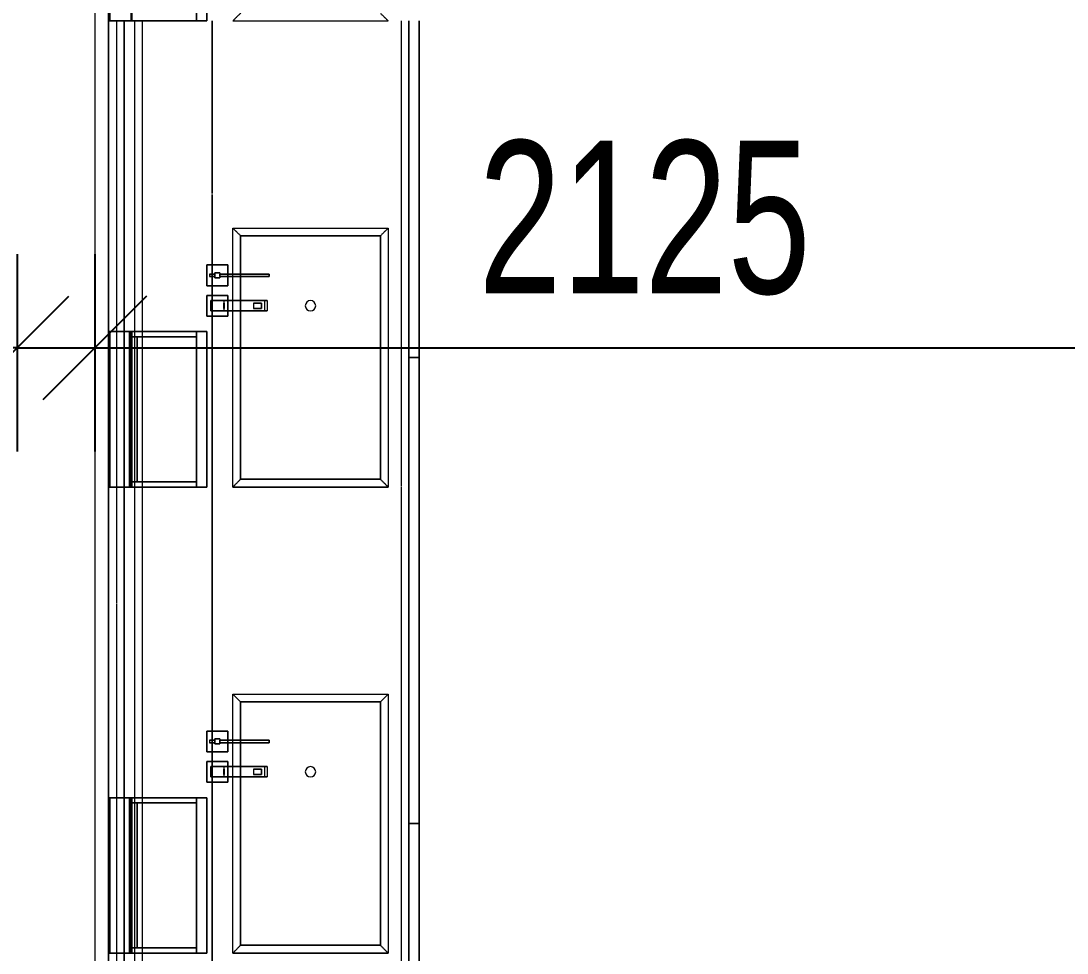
# Model space of a CAD drawing. Header units: millimetres. Extents: x 10569 to 232243, y -25347 to 80743.
# Drawn here: x 78847 to 80868, y 45782 to 47582 of the extents above; entities that cross this region are included whole.
import ezdxf

# ---------------------------------------------------------------- set-up
doc = ezdxf.new("R2010")
doc.units = ezdxf.units.MM
for name, color, linetype, lineweight in [('A-ANNO-DIMS', 211, 'Continuous', 5), ('A-GENM', 13, 'Continuous', 20), ('A-WALL', 113, 'Continuous', 20)]:
    doc.layers.add(name, color=color, linetype=linetype, lineweight=lineweight)
doc.styles.add('Arial_2', font='arial.ttf', dxfattribs={"width": 0.7, "height": 295.05988})
doc.dimstyles.new('Linear_-_1_5mm_Arial', dxfattribs={"dimscale": 304.8, "dimtxt": 300, "dimasz": 0.656168, "dimexe": 0.656168, "dimexo": 0.0625, "dimgap": 0.328084, "dimtad": 1, "dimdec": 0, "dimzin": 0, "dimdsep": 46, "dimtxsty": 'Arial_2', "dimblk1": 'OBLIQUE', "dimblk2": 'OBLIQUE', "dimsah": 1, "dimcen": 0.09, "dimadec": 0, "dimazin": 0, "dimtfac": 1, "dimtdec": 4, "dimtix": 1, "dimtmove": 0, "dimatfit": 3, "dimfxl": 0.656168, "dimfxlon": 1, "dimtvp": 1, "dimtolj": 1, "dimtzin": 0, "dimarcsym": 2})
doc.dimstyles.new('Linear_-_1_5mm_Arial_1', dxfattribs={"dimscale": 304.8, "dimtxt": 300, "dimasz": 0.656168, "dimexe": 0.656168, "dimexo": 0.0625, "dimgap": 0.328084, "dimtad": 1, "dimdec": 0, "dimzin": 0, "dimdsep": 46, "dimtxsty": 'Arial_2', "dimblk1": 'OBLIQUE', "dimblk2": 'OBLIQUE', "dimsah": 1, "dimcen": 0.09, "dimadec": 0, "dimazin": 0, "dimtfac": 1, "dimtdec": 4, "dimtix": 1, "dimtmove": 2, "dimatfit": 3, "dimfxl": 0.656168, "dimfxlon": 1, "dimtvp": 1, "dimtolj": 1, "dimtzin": 0, "dimarcsym": 2})

# ---------------------------------------------------------------- blocks, each defined once
blk = doc.blocks.new('DLN_Counter _ Cabinet - DLN_Counter _ Cabinet-15606088-TENDER DRAFT G_F')
at = {"layer": 'A-GENM', "lineweight": 9}
for p, q in [((-235, 525), (235, 525)), ((-235, 255), (-235, 525)), ((235, 525), (235, 255)), ((235, 255), (-235, 255))]:
    blk.add_line(p, q, dxfattribs=at)
blk = doc.blocks.new('_Oblique')
at = {"color": 0, "linetype": 'ByBlock', "lineweight": -2}
blk.add_line((-0.5, -0.5), (0.5, 0.5), dxfattribs=at)
blk = doc.blocks.new('DIMBLOCK27-TENDER DRAFT G_F')
at = {"layer": 'A-ANNO-DIMS', "color": 0, "lineweight": -2, "transparency": 16777216}
for p, q in [((75439.3, 47132), (75439.3, 46751.1)), ((78839.3, 47132), (78839.3, 46751.1)), ((75439.3, 46951.1), (77077.6, 46951.1)), ((78839.3, 46951.1), (77893.5, 46951.1))]:
    blk.add_line(p, q, dxfattribs=at)
at = {"layer": 'Defpoints', "color": 0, "transparency": 16777216}
for p in [(75439.3, 47151.1), (78839.3, 47151.1), (78839.3, 46951.1)]:
    blk.add_point(p, dxfattribs=at)
at = {"layer": 'A-ANNO-DIMS', "color": 0, "lineweight": -2, "transparency": 16777216, "xscale": 200, "yscale": 200, "zscale": 200, "rotation": 180}
blk.add_blockref('_Oblique', (75439.3, 46951.1), dxfattribs=at)
at = {"layer": 'A-ANNO-DIMS', "color": 0, "lineweight": -2, "transparency": 16777216, "xscale": 200, "yscale": 200, "zscale": 200}
blk.add_blockref('_Oblique', (78839.3, 46951.1), dxfattribs=at)
at = {"layer": 'A-ANNO-DIMS', "color": 0, "transparency": 16777216, "insert": (77109, 47433.8), "char_height": 295.06, "width": 753.231, "attachment_point": 1, "line_spacing_factor": 0.938532, "style": 'Arial_2'}
blk.add_mtext('\\A1;3400', dxfattribs=at)
blk = doc.blocks.new('DIMBLOCK28-TENDER DRAFT G_F')
at = {"layer": 'A-ANNO-DIMS', "color": 0, "lineweight": -2, "transparency": 16777216}
for p, q in [((78839.3, 47132), (78839.3, 46751.1)), ((78989.3, 47132), (78989.3, 46751.1)), ((78839.3, 46951.1), (78639.3, 46951.1)), ((78839.3, 46951.1), (78989.3, 46951.1)), ((78989.3, 46951.1), (79189.3, 46951.1))]:
    blk.add_line(p, q, dxfattribs=at)
at = {"layer": 'Defpoints', "color": 0, "transparency": 16777216}
for p in [(78839.3, 47151.1), (78989.3, 47151.1), (78989.3, 46951.1)]:
    blk.add_point(p, dxfattribs=at)
at = {"layer": 'A-ANNO-DIMS', "color": 0, "lineweight": -2, "transparency": 16777216, "xscale": 200, "yscale": 200, "zscale": 200}
blk.add_blockref('_Oblique', (78839.3, 46951.1), dxfattribs=at)
at = {"layer": 'A-ANNO-DIMS', "color": 0, "lineweight": -2, "transparency": 16777216, "xscale": 200, "yscale": 200, "zscale": 200, "rotation": 180}
blk.add_blockref('_Oblique', (78989.3, 46951.1), dxfattribs=at)
at = {"layer": 'A-ANNO-DIMS', "color": 0, "transparency": 16777216, "insert": (78295.5, 47433.8), "char_height": 295.06, "width": 564.923, "attachment_point": 1, "line_spacing_factor": 0.938532, "style": 'Arial_2'}
blk.add_mtext('\\A1;150', dxfattribs=at)
blk = doc.blocks.new('DIMBLOCK29-TENDER DRAFT G_F')
at = {"layer": 'A-ANNO-DIMS', "color": 0, "lineweight": -2, "transparency": 16777216}
for p, q in [((78989.3, 47132), (78989.3, 46751.1)), ((81114.3, 47132), (81114.3, 46751.1)), ((78989.3, 46951.1), (81114.3, 46951.1))]:
    blk.add_line(p, q, dxfattribs=at)
at = {"layer": 'Defpoints', "color": 0, "transparency": 16777216}
for p in [(78989.3, 47151.1), (81114.3, 47151.1), (81114.3, 46951.1)]:
    blk.add_point(p, dxfattribs=at)
at = {"layer": 'A-ANNO-DIMS', "color": 0, "lineweight": -2, "transparency": 16777216, "xscale": 200, "yscale": 200, "zscale": 200, "rotation": 180}
blk.add_blockref('_Oblique', (78989.3, 46951.1), dxfattribs=at)
at = {"layer": 'A-ANNO-DIMS', "color": 0, "lineweight": -2, "transparency": 16777216, "xscale": 200, "yscale": 200, "zscale": 200}
blk.add_blockref('_Oblique', (81114.3, 46951.1), dxfattribs=at)
at = {"layer": 'A-ANNO-DIMS', "color": 0, "transparency": 16777216, "insert": (80051.8, 47201.7), "char_height": 295.06, "width": 753.231, "attachment_point": 5, "style": 'Arial_2'}
blk.add_mtext('\\A1;2125', dxfattribs=at)

msp = doc.modelspace()

# ---------------------------------------------------------------- linework, layer by layer
at = {"layer": 'A-GENM', "lineweight": 9}
for p, q in [((79016.29296, 47582.48546), (79016.29296, 47882.48546)), ((79016.29296, 47882.48546), (79016.29296, 47582.48546)), ((79018.29296, 47882.48546), (79018.29296, 47582.48546)), ((79018.29296, 47882.48546), (79018.29296, 47582.48546)), ((79059.29296, 47882.48546), (79059.29296, 47582.48546)), ((79059.29296, 47882.48546), (79059.29296, 47582.48546)), ((79061.29296, 47882.48546), (79061.29296, 47582.48546)), ((79061.29296, 47882.48546), (79061.29296, 47582.48546)), ((79186.29296, 47582.48546), (79186.29296, 47882.48546)), ((79186.29296, 47882.48546), (79186.29296, 47582.48546)), ((79206.29296, 47882.48546), (79206.29296, 47582.48546)), ((79206.29296, 47582.48546), (79206.29296, 47882.48546)), ((79016.29296, 46682.48546), (79016.29296, 47582.48546)), ((79016.29296, 47582.48546), (79016.29296, 46682.48546)), ((79016.29296, 46682.48546), (79016.29296, 47582.48546)), ((79016.29296, 47582.48546), (79016.29296, 46982.48546)), ((79016.29296, 47582.48546), (79018.29296, 47582.48546)), ((79046.29296, 47582.48546), (79016.29296, 47582.48546)), ((79018.29296, 47582.48546), (79046.29296, 47582.48546)), ((79031.29296, 47582.48546), (79031.29296, 46982.48546)), ((79031.29296, 47582.48546), (79031.29296, 46682.48546)), ((79046.29296, 46682.48546), (79046.29296, 47582.48546)), ((79046.29296, 47582.48546), (79046.29296, 46682.48546)), ((79046.29296, 47582.48546), (79056.29296, 47582.48546)), ((79056.29296, 47582.48546), (79046.29296, 47582.48546)), ((79056.29296, 47582.48546), (79061.29296, 47582.48546)), ((79061.29296, 47582.48546), (79056.29296, 47582.48546)), ((79056.29296, 47582.48546), (79059.29296, 47582.48546)), ((79061.29296, 47582.48546), (79056.29296, 47582.48546)), ((79059.29296, 47582.48546), (79061.29296, 47582.48546)), ((79061.29296, 47582.48546), (79061.29296, 47592.48546)), ((79061.29296, 47582.48546), (79061.29296, 47592.48546)), ((79061.29296, 47582.48546), (79206.29296, 47582.48546)), ((79206.29296, 47582.48546), (79061.29296, 47582.48546)), ((79061.29296, 47582.48546), (79186.29296, 47582.48546)), ((79186.29296, 47582.48546), (79061.29296, 47582.48546)), ((79066.29296, 47582.48546), (79066.29296, 46682.48546)), ((79066.29296, 47582.48546), (79066.29296, 46682.48546)), ((79081.29296, 47582.48546), (79081.29296, 46682.48546)), ((79081.29296, 47582.48546), (79081.29296, 46682.48546)), ((79186.29296, 47592.48546), (79186.29296, 47582.48546)), ((79186.29296, 47582.48546), (79186.29296, 47592.48546)), ((79186.29296, 47582.48546), (79206.29296, 47582.48546)), ((79186.29296, 47582.48546), (79206.29296, 47582.48546)), ((79216.29296, 47249.15213), (79216.29296, 47582.48546)), ((79216.29296, 47582.48546), (79216.29296, 47249.15213)), ((79256.29296, 47582.48546), (79556.29296, 47582.48546)), ((79581.29296, 47582.48546), (79581.29296, 46683.17777)), ((79581.29296, 47582.48546), (79581.29296, 46683.17777)), ((79596.29296, 47582.48546), (79596.29296, 46932.48546)), ((79596.29296, 46932.48546), (79596.29296, 47582.48546)), ((79596.29296, 46682.48546), (79596.29296, 47582.48546)), ((79596.29296, 47582.48546), (79596.29296, 46682.48546)), ((79596.29296, 46682.48546), (79596.29296, 47582.48546)), ((79596.29296, 47582.48546), (79596.29296, 46682.48546)), ((79616.29296, 47582.48546), (79616.29296, 46932.48546)), ((79616.29296, 46932.48546), (79616.29296, 47582.48546)), ((79616.29296, 46682.48546), (79616.29296, 47582.48546)), ((79616.29296, 47582.48546), (79616.29296, 46682.48546)), ((79216.29296, 47111.22339), (79216.29296, 47247.62128)), ((79216.29296, 47247.62128), (79216.29296, 47111.22339)), ((79256.29296, 47093.72339), (79256.29296, 47182.48546)), ((79256.29296, 47182.48546), (79556.29296, 47182.48546)), ((79556.29296, 47182.48546), (79556.29296, 46682.48546)), ((79541.29296, 47167.48546), (79271.29296, 47167.48546)), ((79271.29296, 47167.48546), (79271.29296, 47093.72339)), ((79271.29296, 47093.72339), (79271.29296, 47167.48546)), ((79271.29296, 47167.48546), (79541.29296, 47167.48546)), ((79541.29296, 46697.48546), (79541.29296, 47167.48546)), ((79541.29296, 47167.48546), (79541.29296, 46697.48546)), ((79246.29296, 47111.22339), (79206.29296, 47111.22339)), ((79206.29296, 47111.22339), (79206.29296, 47071.22339)), ((79206.29296, 47071.22339), (79206.29296, 47111.22339)), ((79206.29296, 47111.22339), (79246.29296, 47111.22339)), ((79216.29296, 47093.72339), (79216.29296, 47111.22339)), ((79216.29296, 47111.22339), (79216.29296, 47093.72339)), ((79221.29296, 47096.22339), (79231.29296, 47096.22339)), ((79231.29296, 47096.22339), (79221.29296, 47096.22339)), ((79221.29296, 47086.22339), (79221.29296, 47096.22339)), ((79221.29296, 47096.22339), (79221.29296, 47093.72339)), ((79231.29296, 47096.22339), (79231.29296, 47093.72339)), ((79231.29296, 47096.22339), (79231.29296, 47086.22339)), ((79246.29296, 47093.72339), (79246.29296, 47111.22339)), ((79246.29296, 47111.22339), (79246.29296, 47093.72339)), ((79211.29296, 47093.72339), (79221.29296, 47093.72339)), ((79221.29296, 47093.72339), (79211.29296, 47093.72339)), ((79211.29296, 47093.72339), (79211.29296, 47088.72339)), ((79211.29296, 47093.72339), (79211.29296, 47088.72339)), ((79211.29296, 47088.72339), (79221.29296, 47088.72339)), ((79221.29296, 47088.72339), (79211.29296, 47088.72339)), ((79216.29296, 47088.72339), (79216.29296, 47093.72339)), ((79216.29296, 47093.72339), (79216.29296, 47088.72339)), ((79216.29296, 47071.22339), (79216.29296, 47088.72339)), ((79216.29296, 47088.72339), (79216.29296, 47071.22339)), ((79221.29296, 47093.72339), (79221.29296, 47088.72339)), ((79221.29296, 47093.72339), (79221.29296, 47088.72339)), ((79221.29296, 47088.72339), (79221.29296, 47093.72339)), ((79221.29296, 47088.72339), (79221.29296, 47086.22339)), ((79221.29296, 47086.22339), (79231.29296, 47086.22339)), ((79231.29296, 47086.22339), (79221.29296, 47086.22339)), ((79231.29296, 47093.72339), (79231.29296, 47088.72339)), ((79231.29296, 47093.72339), (79231.29296, 47088.72339)), ((79231.29296, 47093.72339), (79326.29296, 47093.72339)), ((79326.29296, 47093.72339), (79231.29296, 47093.72339)), ((79231.29296, 47088.72339), (79231.29296, 47093.72339)), ((79326.29296, 47088.72339), (79231.29296, 47088.72339)), ((79231.29296, 47088.72339), (79326.29296, 47088.72339)), ((79231.29296, 47088.72339), (79231.29296, 47086.22339)), ((79246.29296, 47088.72339), (79246.29296, 47093.72339)), ((79246.29296, 47093.72339), (79246.29296, 47088.72339)), ((79246.29296, 47071.22339), (79246.29296, 47088.72339)), ((79246.29296, 47088.72339), (79246.29296, 47071.22339)), ((79256.29296, 47088.72339), (79256.29296, 47093.72339)), ((79256.29296, 47042.48546), (79256.29296, 47088.72339)), ((79271.29296, 47093.72339), (79271.29296, 47088.72339)), ((79271.29296, 47088.72339), (79271.29296, 47093.72339)), ((79271.29296, 47088.72339), (79271.29296, 47042.48546)), ((79271.29296, 47042.48546), (79271.29296, 47088.72339)), ((79326.29296, 47088.72339), (79326.29296, 47093.72339)), ((79326.29296, 47093.72339), (79326.29296, 47088.72339)), ((79206.29296, 47071.22339), (79246.29296, 47071.22339)), ((79246.29296, 47071.22339), (79206.29296, 47071.22339)), ((79216.29296, 47052.48546), (79216.29296, 47071.22339)), ((79216.29296, 47071.22339), (79216.29296, 47052.48546)), ((79246.29296, 47052.48546), (79206.29296, 47052.48546)), ((79206.29296, 47052.48546), (79206.29296, 47012.48546)), ((79206.29296, 47012.48546), (79206.29296, 47052.48546)), ((79206.29296, 47052.48546), (79246.29296, 47052.48546)), ((79213.79296, 47042.48546), (79317.15915, 47042.48546)), ((79238.79296, 47042.48546), (79213.79296, 47042.48546)), ((79213.79296, 47022.48546), (79213.79296, 47042.48546)), ((79213.79296, 47042.48546), (79213.79296, 47022.48546)), ((79216.29296, 47042.48546), (79216.29296, 47052.48546)), ((79216.29296, 47052.48546), (79216.29296, 47042.48546)), ((79216.29296, 47022.48546), (79216.29296, 47042.48546)), ((79216.29296, 47042.48546), (79216.29296, 47022.48546)), ((79258.53236, 47042.48546), (79238.79296, 47042.48546)), ((79238.79296, 47042.48546), (79238.79296, 47022.48546)), ((79238.79296, 47037.48546), (79239.79296, 47037.48546)), ((79239.79296, 47037.48546), (79238.79296, 47037.48546)), ((79238.79296, 47027.48546), (79238.79296, 47037.48546)), ((79238.79296, 47037.48546), (79238.79296, 47027.48546)), ((79239.79296, 47037.48546), (79239.79296, 47027.48546)), ((79239.79296, 47037.48546), (79239.79296, 47027.48546)), ((79246.29296, 47042.48546), (79246.29296, 47052.48546)), ((79246.29296, 47052.48546), (79246.29296, 47042.48546)), ((79246.29296, 47022.48546), (79246.29296, 47042.48546)), ((79246.29296, 47042.48546), (79246.29296, 47022.48546)), ((79256.29296, 47022.48546), (79256.29296, 47042.48546)), ((79322.28945, 47042.48546), (79258.53236, 47042.48546)), ((79271.29296, 47042.48546), (79271.29296, 47022.48546)), ((79271.29296, 47022.48546), (79271.29296, 47042.48546)), ((79296.35044, 47037.48546), (79296.35044, 47027.48546)), ((79311.35044, 47037.48546), (79296.35044, 47037.48546)), ((79296.35044, 47037.48546), (79311.35044, 47037.48546)), ((79311.35044, 47027.48546), (79311.35044, 47037.48546)), ((79311.35044, 47037.48546), (79311.35044, 47027.48546)), ((79317.15915, 47042.48546), (79322.28945, 47042.48546)), ((79317.15915, 47042.48546), (79317.15915, 47022.48546)), ((79322.28945, 47042.48546), (79322.28945, 47022.48546)), ((79213.79296, 47022.48546), (79238.79296, 47022.48546)), ((79317.15915, 47022.48546), (79213.79296, 47022.48546)), ((79216.29296, 47012.48546), (79216.29296, 47022.48546)), ((79216.29296, 47022.48546), (79216.29296, 47012.48546)), ((79238.79296, 47027.48546), (79239.79296, 47027.48546)), ((79239.79296, 47027.48546), (79238.79296, 47027.48546)), ((79238.79296, 47022.48546), (79258.53236, 47022.48546)), ((79246.29296, 47012.48546), (79246.29296, 47022.48546)), ((79246.29296, 47022.48546), (79246.29296, 47012.48546)), ((79256.29296, 46682.48546), (79256.29296, 47022.48546)), ((79258.53236, 47022.48546), (79322.28945, 47022.48546)), ((79271.29296, 47022.48546), (79271.29296, 46697.48546)), ((79271.29296, 46697.48546), (79271.29296, 47022.48546)), ((79311.35044, 47027.48546), (79296.35044, 47027.48546)), ((79296.35044, 47027.48546), (79311.35044, 47027.48546)), ((79322.28945, 47022.48546), (79317.15915, 47022.48546)), ((79206.29296, 47012.48546), (79246.29296, 47012.48546)), ((79246.29296, 47012.48546), (79206.29296, 47012.48546)), ((79216.29296, 46682.48546), (79216.29296, 47012.48546)), ((79216.29296, 47012.48546), (79216.29296, 46682.48546)), ((79016.29296, 46982.48546), (79016.29296, 46682.48546)), ((79016.29296, 46982.48546), (79046.29296, 46982.48546)), ((79018.29296, 46982.48546), (79016.29296, 46982.48546)), ((79016.29296, 46682.48546), (79016.29296, 46982.48546)), ((79016.29296, 46982.48546), (79016.29296, 46682.48546)), ((79046.29296, 46982.48546), (79018.29296, 46982.48546)), ((79018.29296, 46982.48546), (79018.29296, 46682.48546)), ((79018.29296, 46982.48546), (79018.29296, 46682.48546)), ((79031.29296, 46982.48546), (79031.29296, 46682.48546)), ((79046.29296, 46982.48546), (79061.29296, 46982.48546)), ((79059.29296, 46982.48546), (79046.29296, 46982.48546)), ((79056.29296, 46682.48546), (79056.29296, 46982.48546)), ((79056.29296, 46982.48546), (79061.29296, 46982.48546)), ((79061.29296, 46982.48546), (79056.29296, 46982.48546)), ((79056.29296, 46982.48546), (79056.29296, 46682.48546)), ((79061.29296, 46982.48546), (79059.29296, 46982.48546)), ((79059.29296, 46982.48546), (79059.29296, 46682.48546)), ((79059.29296, 46982.48546), (79059.29296, 46682.48546)), ((79061.29296, 46982.48546), (79206.29296, 46982.48546)), ((79206.29296, 46982.48546), (79061.29296, 46982.48546)), ((79061.29296, 46982.48546), (79061.29296, 46682.48546)), ((79061.29296, 46982.48546), (79061.29296, 46682.48546)), ((79186.29296, 46982.48546), (79061.29296, 46982.48546)), ((79061.29296, 46982.48546), (79186.29296, 46982.48546)), ((79061.29296, 46972.48546), (79061.29296, 46982.48546)), ((79061.29296, 46972.48546), (79061.29296, 46982.48546)), ((79186.29296, 46982.48546), (79186.29296, 46972.48546)), ((79186.29296, 46972.48546), (79186.29296, 46982.48546)), ((79206.29296, 46982.48546), (79186.29296, 46982.48546)), ((79206.29296, 46982.48546), (79186.29296, 46982.48546)), ((79186.29296, 46682.48546), (79186.29296, 46982.48546)), ((79186.29296, 46982.48546), (79186.29296, 46682.48546)), ((79206.29296, 46982.48546), (79206.29296, 46682.48546)), ((79206.29296, 46682.48546), (79206.29296, 46982.48546)), ((79206.29296, 46982.48546), (79206.29296, 46682.48546)), ((79206.29296, 46682.48546), (79206.29296, 46982.48546)), ((79186.29296, 46972.48546), (79061.29296, 46972.48546)), ((79061.29296, 46972.48546), (79071.29296, 46972.48546)), ((79061.29296, 46692.48546), (79061.29296, 46972.48546)), ((79061.29296, 46972.48546), (79061.29296, 46692.48546)), ((79061.29296, 46972.48546), (79186.29296, 46972.48546)), ((79186.29296, 46972.48546), (79061.29296, 46972.48546)), ((79071.29296, 46972.48546), (79186.29296, 46972.48546)), ((79071.29296, 46972.48546), (79071.29296, 46692.48546)), ((79071.29296, 46692.48546), (79071.29296, 46972.48546)), ((79186.29296, 46972.48546), (79186.29296, 46692.48546)), ((79186.29296, 46972.48546), (79186.29296, 46692.48546)), ((79596.29296, 46932.48546), (79616.29296, 46932.48546)), ((79616.29296, 46932.48546), (79596.29296, 46932.48546)), ((79596.29296, 46682.48546), (79596.29296, 46932.48546)), ((79596.29296, 46932.48546), (79596.29296, 46682.48546)), ((79596.29296, 46932.48546), (79616.29296, 46932.48546)), ((79616.29296, 46932.48546), (79596.29296, 46932.48546)), ((79616.29296, 46682.48546), (79616.29296, 46932.48546)), ((79616.29296, 46932.48546), (79616.29296, 46682.48546)), ((79071.29296, 46692.48546), (79061.29296, 46692.48546)), ((79061.29296, 46692.48546), (79186.29296, 46692.48546)), ((79186.29296, 46692.48546), (79061.29296, 46692.48546)), ((79061.29296, 46692.48546), (79186.29296, 46692.48546)), ((79061.29296, 46682.48546), (79061.29296, 46692.48546)), ((79061.29296, 46682.48546), (79061.29296, 46692.48546)), ((79186.29296, 46692.48546), (79071.29296, 46692.48546)), ((79186.29296, 46692.48546), (79186.29296, 46682.48546)), ((79186.29296, 46682.48546), (79186.29296, 46692.48546)), ((79271.29296, 46697.48546), (79541.29296, 46697.48546)), ((79541.29296, 46697.48546), (79271.29296, 46697.48546)), ((79016.29296, 45782.48546), (79016.29296, 46682.48546)), ((79016.29296, 46682.48546), (79016.29296, 45782.48546)), ((79016.29296, 45782.48546), (79016.29296, 46682.48546)), ((79016.29296, 46682.48546), (79016.29296, 46082.48546)), ((79016.29296, 46682.48546), (79018.29296, 46682.48546)), ((79046.29296, 46682.48546), (79016.29296, 46682.48546)), ((79018.29296, 46682.48546), (79046.29296, 46682.48546)), ((79031.29296, 46682.48546), (79031.29296, 46458.55595)), ((79031.29296, 46682.48546), (79031.29296, 46458.55595)), ((79046.29296, 45782.48546), (79046.29296, 46682.48546)), ((79046.29296, 46682.48546), (79046.29296, 45782.48546)), ((79046.29296, 46682.48546), (79056.29296, 46682.48546)), ((79056.29296, 46682.48546), (79046.29296, 46682.48546)), ((79056.29296, 46682.48546), (79061.29296, 46682.48546)), ((79061.29296, 46682.48546), (79056.29296, 46682.48546)), ((79056.29296, 46682.48546), (79059.29296, 46682.48546)), ((79061.29296, 46682.48546), (79056.29296, 46682.48546)), ((79059.29296, 46682.48546), (79061.29296, 46682.48546)), ((79061.29296, 46682.48546), (79206.29296, 46682.48546)), ((79206.29296, 46682.48546), (79061.29296, 46682.48546)), ((79061.29296, 46682.48546), (79186.29296, 46682.48546)), ((79186.29296, 46682.48546), (79061.29296, 46682.48546)), ((79066.29296, 46682.48546), (79066.29296, 45782.48546)), ((79066.29296, 46682.48546), (79066.29296, 45782.48546)), ((79081.29296, 46682.48546), (79081.29296, 45782.48546)), ((79081.29296, 46682.48546), (79081.29296, 45782.48546)), ((79186.29296, 46682.48546), (79206.29296, 46682.48546)), ((79186.29296, 46682.48546), (79206.29296, 46682.48546)), ((79216.29296, 46211.22339), (79216.29296, 46682.48546)), ((79216.29296, 46682.48546), (79216.29296, 46211.22339)), ((79256.29296, 46682.48546), (79556.29296, 46682.48546)), ((79556.29296, 46682.48546), (79256.29296, 46682.48546)), ((79581.29296, 46682.48546), (79581.29296, 45783.17777)), ((79581.29296, 46682.48546), (79581.29296, 45783.17777)), ((79596.29296, 46682.48546), (79596.29296, 46032.48546)), ((79596.29296, 46032.48546), (79596.29296, 46682.48546)), ((79596.29296, 45782.48546), (79596.29296, 46682.48546)), ((79596.29296, 46682.48546), (79596.29296, 45782.48546)), ((79596.29296, 45782.48546), (79596.29296, 46682.48546)), ((79596.29296, 46682.48546), (79596.29296, 45782.48546)), ((79616.29296, 46682.48546), (79616.29296, 46032.48546)), ((79616.29296, 46032.48546), (79616.29296, 46682.48546)), ((79616.29296, 45782.48546), (79616.29296, 46682.48546)), ((79616.29296, 46682.48546), (79616.29296, 45782.48546)), ((79031.29296, 46457.48546), (79031.29296, 46082.48546)), ((79031.29296, 46457.48546), (79031.29296, 45782.48546)), ((79256.29296, 46193.72339), (79256.29296, 46282.48546)), ((79256.29296, 46282.48546), (79556.29296, 46282.48546)), ((79541.29296, 46267.48546), (79271.29296, 46267.48546)), ((79271.29296, 46267.48546), (79271.29296, 46193.72339)), ((79271.29296, 46193.72339), (79271.29296, 46267.48546)), ((79271.29296, 46267.48546), (79541.29296, 46267.48546)), ((79541.29296, 45797.48546), (79541.29296, 46267.48546)), ((79541.29296, 46267.48546), (79541.29296, 45797.48546)), ((79556.29296, 46282.48546), (79556.29296, 45782.48546)), ((79246.29296, 46211.22339), (79206.29296, 46211.22339)), ((79206.29296, 46211.22339), (79206.29296, 46171.22339)), ((79206.29296, 46171.22339), (79206.29296, 46211.22339)), ((79206.29296, 46211.22339), (79246.29296, 46211.22339)), ((79216.29296, 46193.72339), (79216.29296, 46211.22339)), ((79216.29296, 46211.22339), (79216.29296, 46193.72339)), ((79246.29296, 46193.72339), (79246.29296, 46211.22339)), ((79246.29296, 46211.22339), (79246.29296, 46193.72339)), ((79211.29296, 46193.72339), (79221.29296, 46193.72339)), ((79221.29296, 46193.72339), (79211.29296, 46193.72339)), ((79211.29296, 46193.72339), (79211.29296, 46188.72339)), ((79211.29296, 46193.72339), (79211.29296, 46188.72339)), ((79211.29296, 46188.72339), (79221.29296, 46188.72339)), ((79221.29296, 46188.72339), (79211.29296, 46188.72339)), ((79216.29296, 46188.72339), (79216.29296, 46193.72339)), ((79216.29296, 46193.72339), (79216.29296, 46188.72339)), ((79216.29296, 46171.22339), (79216.29296, 46188.72339)), ((79216.29296, 46188.72339), (79216.29296, 46171.22339)), ((79221.29296, 46196.22339), (79231.29296, 46196.22339)), ((79231.29296, 46196.22339), (79221.29296, 46196.22339)), ((79221.29296, 46186.22339), (79221.29296, 46196.22339)), ((79221.29296, 46196.22339), (79221.29296, 46193.72339)), ((79221.29296, 46193.72339), (79221.29296, 46188.72339)), ((79221.29296, 46193.72339), (79221.29296, 46188.72339)), ((79221.29296, 46188.72339), (79221.29296, 46193.72339)), ((79221.29296, 46188.72339), (79221.29296, 46186.22339)), ((79221.29296, 46186.22339), (79231.29296, 46186.22339)), ((79231.29296, 46186.22339), (79221.29296, 46186.22339)), ((79231.29296, 46196.22339), (79231.29296, 46193.72339)), ((79231.29296, 46196.22339), (79231.29296, 46186.22339)), ((79231.29296, 46193.72339), (79231.29296, 46188.72339)), ((79231.29296, 46193.72339), (79231.29296, 46188.72339)), ((79231.29296, 46193.72339), (79326.29296, 46193.72339)), ((79326.29296, 46193.72339), (79231.29296, 46193.72339)), ((79231.29296, 46188.72339), (79231.29296, 46193.72339)), ((79326.29296, 46188.72339), (79231.29296, 46188.72339)), ((79231.29296, 46188.72339), (79326.29296, 46188.72339)), ((79231.29296, 46188.72339), (79231.29296, 46186.22339)), ((79246.29296, 46188.72339), (79246.29296, 46193.72339)), ((79246.29296, 46193.72339), (79246.29296, 46188.72339)), ((79246.29296, 46171.22339), (79246.29296, 46188.72339)), ((79246.29296, 46188.72339), (79246.29296, 46171.22339)), ((79256.29296, 46188.72339), (79256.29296, 46193.72339)), ((79256.29296, 46142.48546), (79256.29296, 46188.72339)), ((79271.29296, 46193.72339), (79271.29296, 46188.72339)), ((79271.29296, 46188.72339), (79271.29296, 46193.72339)), ((79271.29296, 46188.72339), (79271.29296, 46142.48546)), ((79271.29296, 46142.48546), (79271.29296, 46188.72339)), ((79326.29296, 46188.72339), (79326.29296, 46193.72339)), ((79326.29296, 46193.72339), (79326.29296, 46188.72339)), ((79206.29296, 46171.22339), (79246.29296, 46171.22339)), ((79246.29296, 46171.22339), (79206.29296, 46171.22339)), ((79216.29296, 46152.48546), (79216.29296, 46171.22339)), ((79216.29296, 46171.22339), (79216.29296, 46152.48546)), ((79246.29296, 46152.48546), (79206.29296, 46152.48546)), ((79206.29296, 46152.48546), (79206.29296, 46112.48546)), ((79206.29296, 46112.48546), (79206.29296, 46152.48546)), ((79206.29296, 46152.48546), (79246.29296, 46152.48546)), ((79216.29296, 46142.48546), (79216.29296, 46152.48546)), ((79216.29296, 46152.48546), (79216.29296, 46142.48546)), ((79246.29296, 46142.48546), (79246.29296, 46152.48546)), ((79246.29296, 46152.48546), (79246.29296, 46142.48546)), ((79213.79296, 46142.48546), (79317.15915, 46142.48546)), ((79238.79296, 46142.48546), (79213.79296, 46142.48546)), ((79213.79296, 46122.48546), (79213.79296, 46142.48546)), ((79213.79296, 46142.48546), (79213.79296, 46122.48546)), ((79216.29296, 46122.48546), (79216.29296, 46142.48546)), ((79216.29296, 46142.48546), (79216.29296, 46122.48546)), ((79239.68409, 46142.48546), (79238.79296, 46142.48546)), ((79238.79296, 46142.48546), (79238.79296, 46122.48546)), ((79238.79296, 46137.48546), (79239.79296, 46137.48546)), ((79239.79296, 46137.48546), (79238.79296, 46137.48546)), ((79238.79296, 46127.48546), (79238.79296, 46137.48546)), ((79238.79296, 46137.48546), (79238.79296, 46127.48546)), ((79238.79296, 46127.48546), (79239.79296, 46127.48546)), ((79239.79296, 46127.48546), (79238.79296, 46127.48546)), ((79258.53236, 46142.48546), (79239.68409, 46142.48546)), ((79239.79296, 46137.48546), (79239.79296, 46127.48546)), ((79239.79296, 46137.48546), (79239.79296, 46127.48546)), ((79246.29296, 46122.48546), (79246.29296, 46142.48546)), ((79246.29296, 46142.48546), (79246.29296, 46122.48546)), ((79256.29296, 46122.48546), (79256.29296, 46142.48546)), ((79322.28945, 46142.48546), (79258.53236, 46142.48546)), ((79271.29296, 46142.48546), (79271.29296, 46122.48546)), ((79271.29296, 46122.48546), (79271.29296, 46142.48546)), ((79296.35044, 46137.48546), (79296.35044, 46127.48546)), ((79311.35044, 46137.48546), (79296.35044, 46137.48546)), ((79296.35044, 46137.48546), (79311.35044, 46137.48546)), ((79311.35044, 46127.48546), (79296.35044, 46127.48546)), ((79296.35044, 46127.48546), (79311.35044, 46127.48546)), ((79311.35044, 46127.48546), (79311.35044, 46137.48546)), ((79311.35044, 46137.48546), (79311.35044, 46127.48546)), ((79317.15915, 46142.48546), (79322.28945, 46142.48546)), ((79317.15915, 46142.48546), (79317.15915, 46122.48546)), ((79322.28945, 46142.48546), (79322.28945, 46122.48546)), ((79206.29296, 46112.48546), (79246.29296, 46112.48546)), ((79246.29296, 46112.48546), (79206.29296, 46112.48546)), ((79213.79296, 46122.48546), (79238.79296, 46122.48546)), ((79317.15915, 46122.48546), (79213.79296, 46122.48546)), ((79216.29296, 46112.48546), (79216.29296, 46122.48546)), ((79216.29296, 46122.48546), (79216.29296, 46112.48546)), ((79216.29296, 45782.48546), (79216.29296, 46112.48546)), ((79216.29296, 46112.48546), (79216.29296, 45782.48546)), ((79238.79296, 46122.48546), (79252.01718, 46122.48546)), ((79246.29296, 46112.48546), (79246.29296, 46122.48546)), ((79246.29296, 46122.48546), (79246.29296, 46112.48546)), ((79252.01718, 46122.48546), (79258.53236, 46122.48546)), ((79256.29296, 45782.48546), (79256.29296, 46122.48546)), ((79258.53236, 46122.48546), (79322.28945, 46122.48546)), ((79271.29296, 46122.48546), (79271.29296, 45797.48546)), ((79271.29296, 45797.48546), (79271.29296, 46122.48546)), ((79322.28945, 46122.48546), (79317.15915, 46122.48546)), ((79016.29296, 46082.48546), (79016.29296, 45782.48546)), ((79016.29296, 46082.48546), (79046.29296, 46082.48546)), ((79018.29296, 46082.48546), (79016.29296, 46082.48546)), ((79016.29296, 45782.48546), (79016.29296, 46082.48546)), ((79016.29296, 46082.48546), (79016.29296, 45782.48546)), ((79046.29296, 46082.48546), (79018.29296, 46082.48546)), ((79018.29296, 46082.48546), (79018.29296, 45782.48546)), ((79018.29296, 46082.48546), (79018.29296, 45782.48546)), ((79031.29296, 46082.48546), (79031.29296, 45782.48546)), ((79046.29296, 46082.48546), (79061.29296, 46082.48546)), ((79059.29296, 46082.48546), (79046.29296, 46082.48546)), ((79056.29296, 45782.48546), (79056.29296, 46082.48546)), ((79056.29296, 46082.48546), (79061.29296, 46082.48546)), ((79061.29296, 46082.48546), (79056.29296, 46082.48546)), ((79056.29296, 46082.48546), (79056.29296, 45782.48546)), ((79061.29296, 46082.48546), (79059.29296, 46082.48546)), ((79059.29296, 46082.48546), (79059.29296, 45782.48546)), ((79059.29296, 46082.48546), (79059.29296, 45782.48546)), ((79061.29296, 46082.48546), (79206.29296, 46082.48546)), ((79206.29296, 46082.48546), (79061.29296, 46082.48546)), ((79061.29296, 46082.48546), (79061.29296, 45782.48546)), ((79061.29296, 46082.48546), (79061.29296, 45782.48546)), ((79186.29296, 46082.48546), (79061.29296, 46082.48546)), ((79061.29296, 46082.48546), (79186.29296, 46082.48546)), ((79061.29296, 46072.48546), (79061.29296, 46082.48546)), ((79061.29296, 46072.48546), (79061.29296, 46082.48546)), ((79186.29296, 46072.48546), (79061.29296, 46072.48546)), ((79061.29296, 46072.48546), (79071.29296, 46072.48546)), ((79061.29296, 45792.48546), (79061.29296, 46072.48546)), ((79061.29296, 46072.48546), (79061.29296, 45792.48546)), ((79061.29296, 46072.48546), (79186.29296, 46072.48546)), ((79186.29296, 46072.48546), (79061.29296, 46072.48546)), ((79071.29296, 46072.48546), (79186.29296, 46072.48546)), ((79071.29296, 46072.48546), (79071.29296, 45792.48546)), ((79071.29296, 45792.48546), (79071.29296, 46072.48546)), ((79186.29296, 46082.48546), (79186.29296, 46072.48546)), ((79186.29296, 46072.48546), (79186.29296, 46082.48546)), ((79206.29296, 46082.48546), (79186.29296, 46082.48546)), ((79206.29296, 46082.48546), (79186.29296, 46082.48546)), ((79186.29296, 45782.48546), (79186.29296, 46082.48546)), ((79186.29296, 46082.48546), (79186.29296, 45782.48546)), ((79186.29296, 46072.48546), (79186.29296, 45792.48546)), ((79186.29296, 46072.48546), (79186.29296, 45792.48546)), ((79206.29296, 46082.48546), (79206.29296, 45782.48546)), ((79206.29296, 45782.48546), (79206.29296, 46082.48546)), ((79206.29296, 46082.48546), (79206.29296, 45782.48546)), ((79206.29296, 45782.48546), (79206.29296, 46082.48546)), ((79596.29296, 46032.48546), (79616.29296, 46032.48546)), ((79616.29296, 46032.48546), (79596.29296, 46032.48546)), ((79596.29296, 45782.48546), (79596.29296, 46032.48546)), ((79596.29296, 46032.48546), (79596.29296, 45782.48546)), ((79596.29296, 46032.48546), (79616.29296, 46032.48546)), ((79616.29296, 46032.48546), (79596.29296, 46032.48546)), ((79616.29296, 45782.48546), (79616.29296, 46032.48546)), ((79616.29296, 46032.48546), (79616.29296, 45782.48546)), ((79016.29296, 44882.48546), (79016.29296, 45782.48546)), ((79016.29296, 45782.48546), (79016.29296, 44882.48546)), ((79016.29296, 44882.48546), (79016.29296, 45782.48546)), ((79016.29296, 45782.48546), (79016.29296, 45182.48546)), ((79016.29296, 45782.48546), (79018.29296, 45782.48546)), ((79046.29296, 45782.48546), (79016.29296, 45782.48546)), ((79018.29296, 45782.48546), (79046.29296, 45782.48546)), ((79031.29296, 45782.48546), (79031.29296, 45182.48546)), ((79031.29296, 45782.48546), (79031.29296, 44882.48546)), ((79046.29296, 44882.48546), (79046.29296, 45782.48546)), ((79046.29296, 45782.48546), (79046.29296, 44882.48546)), ((79046.29296, 45782.48546), (79056.29296, 45782.48546)), ((79056.29296, 45782.48546), (79046.29296, 45782.48546)), ((79056.29296, 45782.48546), (79061.29296, 45782.48546)), ((79061.29296, 45782.48546), (79056.29296, 45782.48546)), ((79056.29296, 45782.48546), (79059.29296, 45782.48546)), ((79061.29296, 45782.48546), (79056.29296, 45782.48546)), ((79059.29296, 45782.48546), (79061.29296, 45782.48546)), ((79071.29296, 45792.48546), (79061.29296, 45792.48546)), ((79061.29296, 45792.48546), (79186.29296, 45792.48546)), ((79186.29296, 45792.48546), (79061.29296, 45792.48546)), ((79061.29296, 45792.48546), (79186.29296, 45792.48546)), ((79061.29296, 45782.48546), (79061.29296, 45792.48546)), ((79061.29296, 45782.48546), (79061.29296, 45792.48546)), ((79061.29296, 45782.48546), (79206.29296, 45782.48546)), ((79206.29296, 45782.48546), (79061.29296, 45782.48546)), ((79061.29296, 45782.48546), (79186.29296, 45782.48546)), ((79186.29296, 45782.48546), (79061.29296, 45782.48546)), ((79066.29296, 45782.48546), (79066.29296, 44882.48546)), ((79066.29296, 45782.48546), (79066.29296, 44882.48546)), ((79186.29296, 45792.48546), (79071.29296, 45792.48546)), ((79081.29296, 45782.48546), (79081.29296, 44882.48546)), ((79081.29296, 45782.48546), (79081.29296, 44882.48546)), ((79186.29296, 45792.48546), (79186.29296, 45782.48546)), ((79186.29296, 45782.48546), (79186.29296, 45792.48546)), ((79186.29296, 45782.48546), (79206.29296, 45782.48546)), ((79186.29296, 45782.48546), (79206.29296, 45782.48546)), ((79216.29296, 45311.22339), (79216.29296, 45782.48546)), ((79216.29296, 45782.48546), (79216.29296, 45311.22339)), ((79256.29296, 45782.48546), (79556.29296, 45782.48546)), ((79556.29296, 45782.48546), (79256.29296, 45782.48546)), ((79271.29296, 45797.48546), (79541.29296, 45797.48546)), ((79541.29296, 45797.48546), (79271.29296, 45797.48546)), ((79581.29296, 45782.48546), (79581.29296, 45669.49062)), ((79581.29296, 45782.48546), (79581.29296, 45669.49062)), ((79596.29296, 45782.48546), (79596.29296, 45132.48546)), ((79596.29296, 45132.48546), (79596.29296, 45782.48546)), ((79596.29296, 44882.48546), (79596.29296, 45782.48546)), ((79596.29296, 45782.48546), (79596.29296, 44882.48546)), ((79596.29296, 44882.48546), (79596.29296, 45782.48546)), ((79596.29296, 45782.48546), (79596.29296, 44882.48546)), ((79616.29296, 45782.48546), (79616.29296, 45132.48546)), ((79616.29296, 45132.48546), (79616.29296, 45782.48546)), ((79616.29296, 44882.48546), (79616.29296, 45782.48546)), ((79616.29296, 45782.48546), (79616.29296, 44882.48546))]:
    msp.add_line(p, q, dxfattribs=at)
for centre, start, end in [((79406.29296, 47032.48546), 90, 270), ((79406.29296, 47032.48546), 90, 270), ((79406.29296, 47032.48546), 270, 90), ((79406.29296, 47032.48546), 270, 90), ((79406.29296, 46132.48546), 90, 270), ((79406.29296, 46132.48546), 90, 270), ((79406.29296, 46132.48546), 270, 90), ((79406.29296, 46132.48546), 270, 90)]:
    msp.add_arc(centre, 10, start, end, dxfattribs=at)
for points, knots in [([(79271.29296, 47597.48546), (79269.95477, 47596.17646), (79268.02588, 47594.21314), (79265.53731, 47591.72879), (79264.06209, 47590.25815), (79262.95966, 47589.14596), (79261.88743, 47588.08136), (79260.89983, 47587.0951), (79260.01253, 47586.19981), (79259.17577, 47585.36894), (79258.2649, 47584.45792), (79257.39793, 47583.58767), (79256.54883, 47582.74414), (79256.29877, 47582.48546), (79256.29296, 47582.48546)], [0, 0, 0, 0, 0.1666666667, 0.25, 0.3333333333, 0.375, 0.4166666667, 0.5, 0.5416666667, 0.5833333333, 0.6666666667, 0.75, 0.8333333333, 1, 1, 1, 1]), ([(79541.29296, 47597.48546), (79542.60196, 47596.14727), (79544.56528, 47594.21837), (79547.04963, 47591.72981), (79548.52028, 47590.25459), (79549.63247, 47589.15215), (79550.69706, 47588.07993), (79551.68332, 47587.09233), (79552.57861, 47586.20502), (79553.40949, 47585.36827), (79554.32051, 47584.4574), (79555.19076, 47583.59043), (79556.03428, 47582.74132), (79556.29296, 47582.49127), (79556.29296, 47582.48546)], [0, 0, 0, 0, 0.1666666667, 0.25, 0.3333333333, 0.375, 0.4166666667, 0.5, 0.5416666667, 0.5833333333, 0.6666666667, 0.75, 0.8333333333, 1, 1, 1, 1]), ([(79271.29296, 47167.48546), (79269.98397, 47168.82365), (79268.02065, 47170.75255), (79265.5363, 47173.24111), (79264.06565, 47174.71633), (79262.95346, 47175.81877), (79261.88887, 47176.89099), (79260.9026, 47177.87859), (79260.00731, 47178.7659), (79259.17644, 47179.60265), (79258.26542, 47180.51352), (79257.39517, 47181.38049), (79256.55164, 47182.2296), (79256.29296, 47182.47965), (79256.29296, 47182.48546)], [0, 0, 0, 0, 0.1666666667, 0.25, 0.3333333333, 0.375, 0.4166666667, 0.5, 0.5416666667, 0.5833333333, 0.6666666667, 0.75, 0.8333333333, 1, 1, 1, 1]), ([(79556.29296, 47182.48546), (79556.28716, 47182.48546), (79556.0371, 47182.22678), (79555.188, 47181.38325), (79554.32102, 47180.513), (79553.41015, 47179.60198), (79552.5734, 47178.77111), (79551.6861, 47177.87582), (79550.69849, 47176.88956), (79549.62627, 47175.82496), (79548.52383, 47174.71277), (79547.04861, 47173.24213), (79544.56005, 47170.75778), (79542.63115, 47168.79446), (79541.29296, 47167.48546)], [-1, -1, -1, -1, -0.8333333333, -0.75, -0.6666666667, -0.5833333333, -0.5416666667, -0.5, -0.4166666667, -0.375, -0.3333333333, -0.25, -0.1666666667, 0, 0, 0, 0]), ([(79271.29296, 46697.48546), (79269.95477, 46696.17646), (79268.02588, 46694.21314), (79265.53731, 46691.72879), (79264.06209, 46690.25815), (79262.95966, 46689.14596), (79261.88743, 46688.08136), (79260.89983, 46687.0951), (79260.01253, 46686.19981), (79259.17577, 46685.36894), (79258.2649, 46684.45792), (79257.39793, 46683.58767), (79256.54883, 46682.74414), (79256.29877, 46682.48546), (79256.29296, 46682.48546)], [0, 0, 0, 0, 0.1666666667, 0.25, 0.3333333333, 0.375, 0.4166666667, 0.5, 0.5416666667, 0.5833333333, 0.6666666667, 0.75, 0.8333333333, 1, 1, 1, 1]), ([(79541.29296, 46697.48546), (79542.60196, 46696.14727), (79544.56528, 46694.21837), (79547.04963, 46691.72981), (79548.52028, 46690.25459), (79549.63247, 46689.15215), (79550.69706, 46688.07993), (79551.68332, 46687.09233), (79552.57861, 46686.20502), (79553.40949, 46685.36827), (79554.32051, 46684.4574), (79555.19076, 46683.59043), (79556.03428, 46682.74132), (79556.29296, 46682.49127), (79556.29296, 46682.48546)], [0, 0, 0, 0, 0.1666666667, 0.25, 0.3333333333, 0.375, 0.4166666667, 0.5, 0.5416666667, 0.5833333333, 0.6666666667, 0.75, 0.8333333333, 1, 1, 1, 1]), ([(79271.29296, 46267.48546), (79269.98397, 46268.82365), (79268.02065, 46270.75255), (79265.5363, 46273.24111), (79264.06565, 46274.71633), (79262.95346, 46275.81877), (79261.88887, 46276.89099), (79260.9026, 46277.87859), (79260.00731, 46278.7659), (79259.17644, 46279.60265), (79258.26542, 46280.51352), (79257.39517, 46281.38049), (79256.55164, 46282.2296), (79256.29296, 46282.47965), (79256.29296, 46282.48546)], [0, 0, 0, 0, 0.1666666667, 0.25, 0.3333333333, 0.375, 0.4166666667, 0.5, 0.5416666667, 0.5833333333, 0.6666666667, 0.75, 0.8333333333, 1, 1, 1, 1]), ([(79556.29296, 46282.48546), (79556.28716, 46282.48546), (79556.0371, 46282.22678), (79555.188, 46281.38325), (79554.32102, 46280.513), (79553.41015, 46279.60198), (79552.5734, 46278.77111), (79551.6861, 46277.87582), (79550.69849, 46276.88956), (79549.62627, 46275.82496), (79548.52383, 46274.71277), (79547.04861, 46273.24213), (79544.56005, 46270.75778), (79542.63115, 46268.79446), (79541.29296, 46267.48546)], [-1, -1, -1, -1, -0.8333333333, -0.75, -0.6666666667, -0.5833333333, -0.5416666667, -0.5, -0.4166666667, -0.375, -0.3333333333, -0.25, -0.1666666667, 0, 0, 0, 0]), ([(79271.29296, 45797.48546), (79269.95477, 45796.17646), (79268.02588, 45794.21314), (79265.53731, 45791.72879), (79264.06209, 45790.25815), (79262.95966, 45789.14596), (79261.88743, 45788.08136), (79260.89983, 45787.0951), (79260.01253, 45786.19981), (79259.17577, 45785.36894), (79258.2649, 45784.45792), (79257.39793, 45783.58767), (79256.54883, 45782.74414), (79256.29877, 45782.48546), (79256.29296, 45782.48546)], [0, 0, 0, 0, 0.1666666667, 0.25, 0.3333333333, 0.375, 0.4166666667, 0.5, 0.5416666667, 0.5833333333, 0.6666666667, 0.75, 0.8333333333, 1, 1, 1, 1]), ([(79541.29296, 45797.48546), (79542.60196, 45796.14727), (79544.56528, 45794.21837), (79547.04963, 45791.72981), (79548.52028, 45790.25459), (79549.63247, 45789.15215), (79550.69706, 45788.07993), (79551.68332, 45787.09233), (79552.57861, 45786.20502), (79553.40949, 45785.36827), (79554.32051, 45784.4574), (79555.19076, 45783.59043), (79556.03428, 45782.74132), (79556.29296, 45782.49127), (79556.29296, 45782.48546)], [0, 0, 0, 0, 0.1666666667, 0.25, 0.3333333333, 0.375, 0.4166666667, 0.5, 0.5416666667, 0.5833333333, 0.6666666667, 0.75, 0.8333333333, 1, 1, 1, 1])]:
    msp.add_open_spline(points, degree=3, knots=knots, dxfattribs=at)
at = {"layer": 'A-WALL'}
msp.add_line((78989.29296, 52007.48546), (78989.29296, 38507.48546), dxfattribs=at)

# ---------------------------------------------------------------- block references
at = {"layer": 'A-GENM', "lineweight": 9, "rotation": 269.9999999999998}
for p in [(79016.29296, 46932.48546), (79016.29296, 46032.48546)]:
    msp.add_blockref('DLN_Counter _ Cabinet - DLN_Counter _ Cabinet-15606088-TENDER DRAFT G_F', p, dxfattribs=at)

# ---------------------------------------------------------------- dimensions: what is measured, and where the dimension line sits
at = {"layer": 'A-ANNO-DIMS'}
for base, p1, p2, override, picture, middle in [((78839.29296, 46951.05405), (75439.29296, 47151.05405), (78839.29296, 47151.05405), {"dimpost": '<>', "dimfxl": 3400.000001}, 'DIMBLOCK27-TENDER DRAFT G_F', (77485.56566, 47237.09965)), ((78989.29296, 46951.05405), (78839.29296, 47151.05405), (78989.29296, 47151.05405), {"dimpost": '<>', "dimfxl": 150}, 'DIMBLOCK28-TENDER DRAFT G_F', (78577.92315, 47237.09965))]:
    dim = msp.add_linear_dim(base=base, p1=p1, p2=p2, dimstyle='Linear_-_1_5mm_Arial_1', override=override, dxfattribs=at)
    dim.commit()
    dim.dimension.update_dxf_attribs({"geometry": picture, "text_midpoint": middle, "dimtype": 160})
dim = msp.add_linear_dim(base=(81114.29296, 46951.05405), p1=(78989.29296, 47151.05405), p2=(81114.29296, 47151.05405), dimstyle='Linear_-_1_5mm_Arial', override={"dimpost": '<>', "dimfxl": 2125}, dxfattribs=at)
dim.commit()
dim.dimension.update_dxf_attribs({"geometry": 'DIMBLOCK29-TENDER DRAFT G_F', "text_midpoint": (80051.79296, 47201.70366)})

doc.saveas('drawing.dxf')
